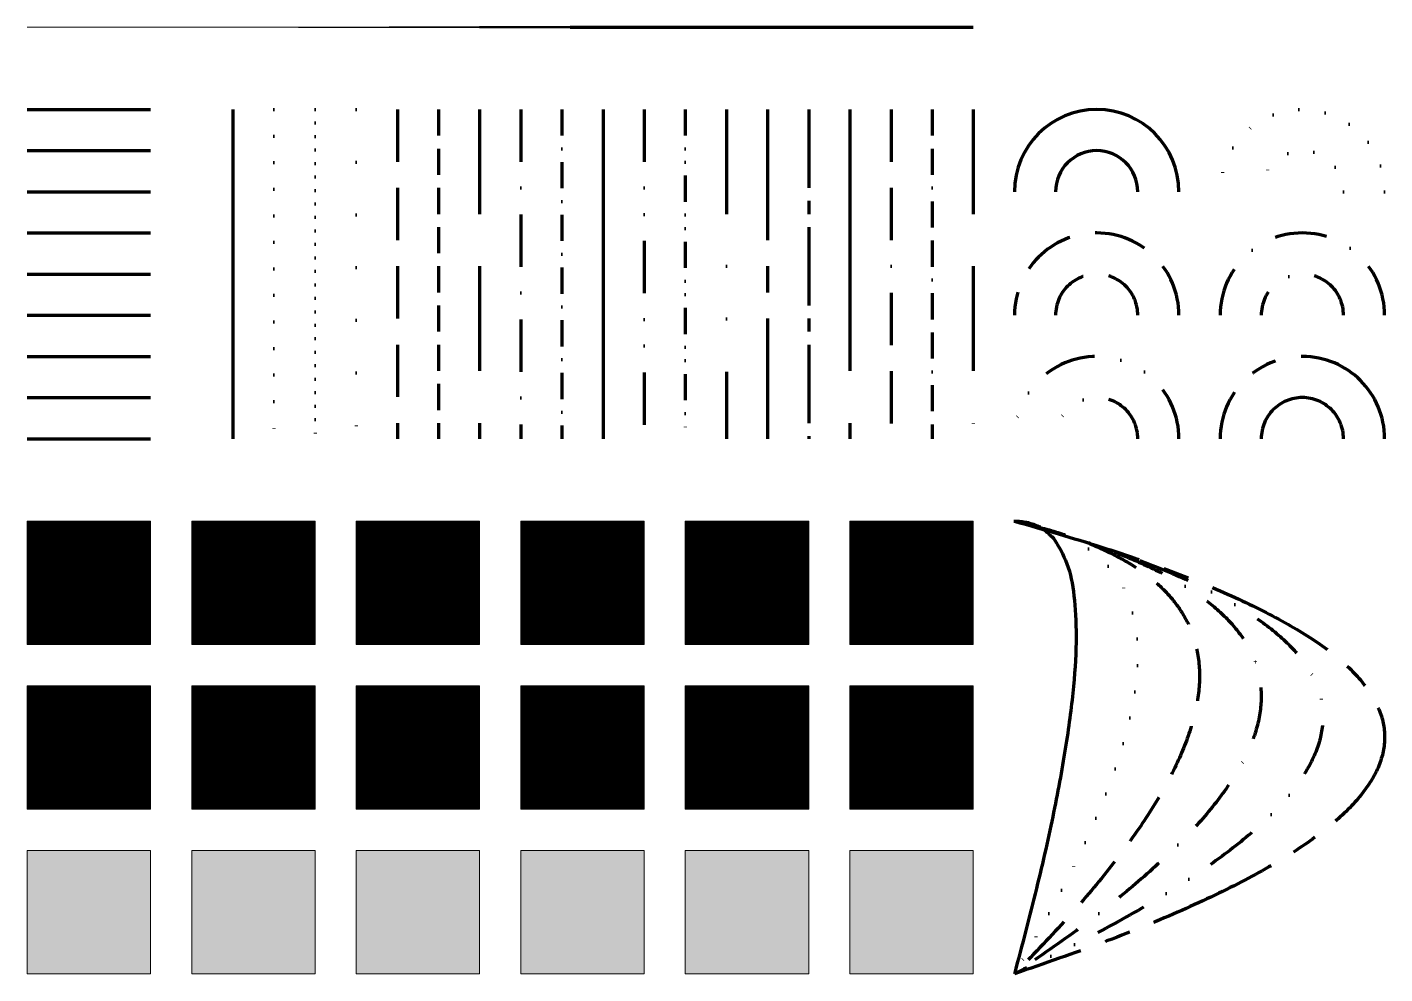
# Model space of a CAD drawing. Header units: millimetres. Extents: x 0 to 330, y -110 to 120.
import ezdxf

# ---------------------------------------------------------------- set-up
doc = ezdxf.new("R2010")
doc.units = ezdxf.units.MM
for name, pattern in [('BORDER', [44.45, 12.7, -6.35, 12.7, -6.35, 0, -6.35]), ('BORDER2', [22.225, 6.35, -3.175, 6.35, -3.175, 0, -3.175]), ('BORDERX2', [88.9, 25.4, -12.7, 25.4, -12.7, 0, -12.7]), ('CENTER', [50.8, 31.75, -6.35, 6.35, -6.35]), ('CENTER2', [28.575, 19.05, -3.175, 3.175, -3.175]), ('CENTERX2', [101.6, 63.5, -12.7, 12.7, -12.7]), ('DASHDOT', [25.4, 12.7, -6.35, 0, -6.35]), ('DASHDOT2', [12.7, 6.35, -3.175, 0, -3.175]), ('DASHED', [19.05, 12.7, -6.35]), ('DASHED2', [9.525, 6.35, -3.175]), ('DASHEDX2', [38.1, 25.4, -12.7]), ('DIVIDE', [31.75, 12.7, -6.35, 0, -6.35, 0, -6.35]), ('DIVIDE2', [15.875, 6.35, -3.175, 0, -3.175, 0, -3.175]), ('DIVIDEX2', [63.5, 25.4, -12.7, 0, -12.7, 0, -12.7]), ('DOT', [6.35, 0, -6.35]), ('DOT2', [3.175, 0, -3.175]), ('DOTX2', [12.7, 0, -12.7])]:
    doc.linetypes.add(name, pattern=pattern)
for name, color, linetype, lineweight in [('colors', 7, 'CONTINUOUS', 100), ('hatch', 7, 'CONTINUOUS', 0), ('hatch_cont', 7, 'CONTINUOUS', 0), ('styles', 7, 'CONTINUOUS', 100), ('widths', 7, 'CONTINUOUS', 0)]:
    doc.layers.add(name, color=color, linetype=linetype, lineweight=lineweight)
pattern_1 = [(45, (0, 0), (-0.08838835, 0.08838835), [])]

msp = doc.modelspace()

# ---------------------------------------------------------------- hatches: boundary and pattern name
at = {"layer": 'hatch'}
h = msp.add_hatch(dxfattribs=at)
h.set_pattern_fill('angle', color=256, scale=0.1, style=0)
h.set_pattern_definition(pattern_1)
h.paths.add_polyline_path([(0, 0), (30, 0), (30, -30), (0, -30)])
h = msp.add_hatch(dxfattribs=at)
h.set_pattern_fill('ansi31', color=256, style=0)
h.set_pattern_definition(pattern_1)
h.paths.add_polyline_path([(40, 0), (70, 0), (70, -30), (40, -30)])
h = msp.add_hatch(dxfattribs=at)
h.set_pattern_fill('ar-b816', color=256, scale=0.1, style=0)
h.set_pattern_definition(pattern_1)
h.paths.add_polyline_path([(80, 0), (110, 0), (110, -30), (80, -30)])
h = msp.add_hatch(dxfattribs=at)
h.set_pattern_fill('ar-b816c', color=256, scale=0.1, style=0)
h.set_pattern_definition(pattern_1)
h.paths.add_polyline_path([(120, 0), (150, 0), (150, -30), (120, -30)])
h = msp.add_hatch(dxfattribs=at)
h.set_pattern_fill('ar-b88', color=256, scale=0.1, style=0)
h.set_pattern_definition(pattern_1)
h.paths.add_polyline_path([(160, 0), (190, 0), (190, -30), (160, -30)])
h = msp.add_hatch(dxfattribs=at)
h.set_pattern_fill('ar-brelm', color=256, scale=0.5, style=0)
h.set_pattern_definition(pattern_1)
h.paths.add_polyline_path([(200, 0), (230, 0), (230, -30), (200, -30)])
h = msp.add_hatch(dxfattribs=at)
h.set_pattern_fill('clay', color=256, scale=0.1, style=0)
h.set_pattern_definition(pattern_1)
h.paths.add_polyline_path([(0, -40), (30, -40), (30, -70), (0, -70)])
h = msp.add_hatch(dxfattribs=at)
h.set_pattern_fill('concrete', color=256, style=0)
h.set_pattern_definition(pattern_1)
h.paths.add_polyline_path([(40, -40), (70, -40), (70, -70), (40, -70)])
h = msp.add_hatch(dxfattribs=at)
h.set_pattern_fill('earth', color=256, scale=0.1, style=0)
h.set_pattern_definition(pattern_1)
h.paths.add_polyline_path([(80, -40), (110, -40), (110, -70), (80, -70)])
h = msp.add_hatch(dxfattribs=at)
h.set_pattern_fill('escher', color=256, scale=0.2, style=0)
h.set_pattern_definition(pattern_1)
h.paths.add_polyline_path([(120, -40), (150, -40), (150, -70), (120, -70)])
h = msp.add_hatch(dxfattribs=at)
h.set_pattern_fill('hexagon_b', color=256, scale=0.1, style=0)
h.set_pattern_definition(pattern_1)
h.paths.add_polyline_path([(160, -40), (190, -40), (190, -70), (160, -70)])
h = msp.add_hatch(dxfattribs=at)
h.set_pattern_fill('grass', color=256, scale=0.1, style=0)
h.set_pattern_definition(pattern_1)
h.paths.add_polyline_path([(200, -40), (230, -40), (230, -70), (200, -70)])
for color, points in [(256, [(0, -80), (30, -80), (30, -110), (0, -110)]), (1, [(40, -80), (70, -80), (70, -110), (40, -110)]), (2, [(80, -80), (110, -80), (110, -110), (80, -110)]), (3, [(120, -80), (150, -80), (150, -110), (120, -110)]), (4, [(160, -80), (190, -80), (190, -110), (160, -110)]), (5, [(200, -80), (230, -80), (230, -110), (200, -110)])]:
    msp.add_hatch(color=color, dxfattribs=at).paths.add_polyline_path(points)

# ---------------------------------------------------------------- linework, layer by layer
at = {"layer": 'colors', "color": 1}
msp.add_line((0, 100), (30, 100), dxfattribs=at)
at = {"layer": 'colors', "color": 2}
msp.add_line((0, 90), (30, 90), dxfattribs=at)
at = {"layer": 'colors', "color": 3}
msp.add_line((0, 80), (30, 80), dxfattribs=at)
at = {"layer": 'colors', "color": 4}
msp.add_line((0, 70), (30, 70), dxfattribs=at)
at = {"layer": 'colors', "color": 5}
msp.add_line((0, 60), (30, 60), dxfattribs=at)
at = {"layer": 'colors', "color": 6}
msp.add_line((0, 50), (30, 50), dxfattribs=at)
at = {"layer": 'colors', "color": 7}
msp.add_line((0, 40), (30, 40), dxfattribs=at)
at = {"layer": 'colors', "color": 8}
msp.add_line((0, 30), (30, 30), dxfattribs=at)
at = {"layer": 'colors', "color": 9}
msp.add_line((0, 20), (30, 20), dxfattribs=at)
at = {"layer": 'hatch_cont'}
for p, q in [((0, 0), (30, 0)), ((0, -30), (0, 0)), ((30, 0), (30, -30)), ((40, 0), (70, 0)), ((40, -30), (40, 0)), ((70, 0), (70, -30)), ((80, 0), (110, 0)), ((80, -30), (80, 0)), ((110, 0), (110, -30)), ((120, 0), (150, 0)), ((120, -30), (120, 0)), ((150, 0), (150, -30)), ((160, 0), (190, 0)), ((160, -30), (160, 0)), ((190, 0), (190, -30)), ((200, 0), (230, 0)), ((200, -30), (200, 0)), ((230, 0), (230, -30)), ((30, -30), (0, -30)), ((70, -30), (40, -30)), ((110, -30), (80, -30)), ((150, -30), (120, -30)), ((190, -30), (160, -30)), ((230, -30), (200, -30)), ((0, -40), (30, -40)), ((0, -70), (0, -40)), ((30, -40), (30, -70)), ((40, -40), (70, -40)), ((40, -70), (40, -40)), ((70, -40), (70, -70)), ((80, -40), (110, -40)), ((80, -70), (80, -40)), ((110, -40), (110, -70)), ((120, -40), (150, -40)), ((120, -70), (120, -40)), ((150, -40), (150, -70)), ((160, -40), (190, -40)), ((160, -70), (160, -40)), ((190, -40), (190, -70)), ((200, -40), (230, -40)), ((200, -70), (200, -40)), ((230, -40), (230, -70)), ((30, -70), (0, -70)), ((70, -70), (40, -70)), ((110, -70), (80, -70)), ((150, -70), (120, -70)), ((190, -70), (160, -70)), ((230, -70), (200, -70)), ((0, -80), (30, -80)), ((0, -110), (0, -80)), ((30, -80), (30, -110)), ((40, -80), (70, -80)), ((40, -110), (40, -80)), ((70, -80), (70, -110)), ((80, -80), (110, -80)), ((80, -110), (80, -80)), ((110, -80), (110, -110)), ((120, -80), (150, -80)), ((120, -110), (120, -80)), ((150, -80), (150, -110)), ((160, -80), (190, -80)), ((160, -110), (160, -80)), ((190, -80), (190, -110)), ((200, -80), (230, -80)), ((200, -110), (200, -80)), ((230, -80), (230, -110)), ((30, -110), (0, -110)), ((70, -110), (40, -110)), ((110, -110), (80, -110)), ((150, -110), (120, -110)), ((190, -110), (160, -110)), ((230, -110), (200, -110))]:
    msp.add_line(p, q, dxfattribs=at)
at = {"layer": 'styles', "linetype": 'CONTINUOUS'}
for p, q in [((50, 100), (50, 20)), ((140, 100), (140, 20))]:
    msp.add_line(p, q, dxfattribs=at)
at = {"layer": 'styles', "linetype": 'DOT'}
msp.add_line((60, 100), (60, 20), dxfattribs=at)
at = {"layer": 'styles', "linetype": 'DOT2'}
msp.add_line((70, 100), (70, 20), dxfattribs=at)
at = {"layer": 'styles', "linetype": 'DOTX2'}
msp.add_line((80, 100), (80, 20), dxfattribs=at)
at = {"layer": 'styles', "linetype": 'DASHED'}
msp.add_line((90, 100), (90, 20), dxfattribs=at)
at = {"layer": 'styles', "linetype": 'DASHED2'}
msp.add_line((100, 100), (100, 20), dxfattribs=at)
at = {"layer": 'styles', "linetype": 'DASHEDX2'}
msp.add_line((110, 100), (110, 20), dxfattribs=at)
at = {"layer": 'styles', "linetype": 'DASHDOT'}
msp.add_line((120, 100), (120, 20), dxfattribs=at)
at = {"layer": 'styles', "linetype": 'DASHDOT2'}
msp.add_line((130, 100), (130, 20), dxfattribs=at)
at = {"layer": 'styles', "linetype": 'DIVIDE'}
msp.add_line((150, 100), (150, 20), dxfattribs=at)
at = {"layer": 'styles', "linetype": 'DIVIDE2'}
msp.add_line((160, 100), (160, 20), dxfattribs=at)
at = {"layer": 'styles', "linetype": 'DIVIDEX2'}
msp.add_line((170, 100), (170, 20), dxfattribs=at)
at = {"layer": 'styles', "linetype": 'CENTER'}
msp.add_line((180, 100), (180, 20), dxfattribs=at)
at = {"layer": 'styles', "linetype": 'CENTER2'}
msp.add_line((190, 100), (190, 20), dxfattribs=at)
at = {"layer": 'styles', "linetype": 'CENTERX2'}
msp.add_line((200, 100), (200, 20), dxfattribs=at)
at = {"layer": 'styles', "linetype": 'BORDER'}
msp.add_line((210, 100), (210, 20), dxfattribs=at)
at = {"layer": 'styles', "linetype": 'BORDER2'}
msp.add_line((220, 100), (220, 20), dxfattribs=at)
at = {"layer": 'styles', "linetype": 'BORDERX2'}
msp.add_line((230, 100), (230, 20), dxfattribs=at)
at = {"layer": 'styles', "linetype": 'CONTINUOUS'}
for radius in [20, 10]:
    msp.add_arc((260, 80), radius, 0, 180, dxfattribs=at)
at = {"layer": 'styles', "linetype": 'DOT'}
for radius in [20, 10]:
    msp.add_arc((310, 80), radius, 0, 180, dxfattribs=at)
at = {"layer": 'styles', "linetype": 'DASHED'}
for radius in [20, 10]:
    msp.add_arc((260, 50), radius, 0, 180, dxfattribs=at)
at = {"layer": 'styles', "linetype": 'DASHDOT'}
for radius in [20, 10]:
    msp.add_arc((310, 50), radius, 0, 180, dxfattribs=at)
at = {"layer": 'styles', "linetype": 'DIVIDE'}
for radius in [20, 10]:
    msp.add_arc((260, 20), radius, 0, 180, dxfattribs=at)
at = {"layer": 'styles', "linetype": 'CENTER'}
for radius in [20, 10]:
    msp.add_arc((310, 20), radius, 0, 180, dxfattribs=at)
at = {"layer": 'styles', "linetype": 'CONTINUOUS'}
msp.add_open_spline([(240, 0), (270, 0), (240, -110)], degree=2, dxfattribs=at)
at = {"layer": 'styles', "linetype": 'CENTER'}
msp.add_open_spline([(240, 0), (420, -50), (240, -110)], degree=2, dxfattribs=at)
at = {"layer": 'styles', "linetype": 'DIVIDE'}
msp.add_open_spline([(240, 0), (390, -40), (240, -110)], degree=2, dxfattribs=at)
at = {"layer": 'styles', "linetype": 'DASHDOT'}
msp.add_open_spline([(240, 0), (360, -30), (240, -110)], degree=2, dxfattribs=at)
at = {"layer": 'styles', "linetype": 'DASHED'}
msp.add_open_spline([(240, 0), (330, -20), (240, -110)], degree=2, dxfattribs=at)
at = {"layer": 'styles', "linetype": 'DOT'}
msp.add_open_spline([(240, 0), (300, -10), (240, -110)], degree=2, dxfattribs=at)
at = {"layer": 'widths', "lineweight": 0}
msp.add_line((0, 120), (22, 120), dxfattribs=at)
at = {"layer": 'widths', "lineweight": 13}
msp.add_line((22, 120), (44, 120), dxfattribs=at)
at = {"layer": 'widths', "lineweight": 18}
msp.add_line((44, 120), (66, 120), dxfattribs=at)
at = {"layer": 'widths', "lineweight": 25}
msp.add_line((66, 120), (88, 120), dxfattribs=at)
at = {"layer": 'widths', "lineweight": 35}
msp.add_line((88, 120), (110, 120), dxfattribs=at)
at = {"layer": 'widths', "lineweight": 50}
msp.add_line((110, 120), (132, 120), dxfattribs=at)
at = {"layer": 'widths', "lineweight": 70}
msp.add_line((132, 120), (154, 120), dxfattribs=at)
at = {"layer": 'widths', "lineweight": 100}
msp.add_line((154, 120), (176, 120), dxfattribs=at)
at = {"layer": 'widths', "lineweight": 140}
msp.add_line((176, 120), (198, 120), dxfattribs=at)
at = {"layer": 'widths', "lineweight": 200}
msp.add_line((198, 120), (230, 120), dxfattribs=at)

doc.saveas('drawing.dxf')
